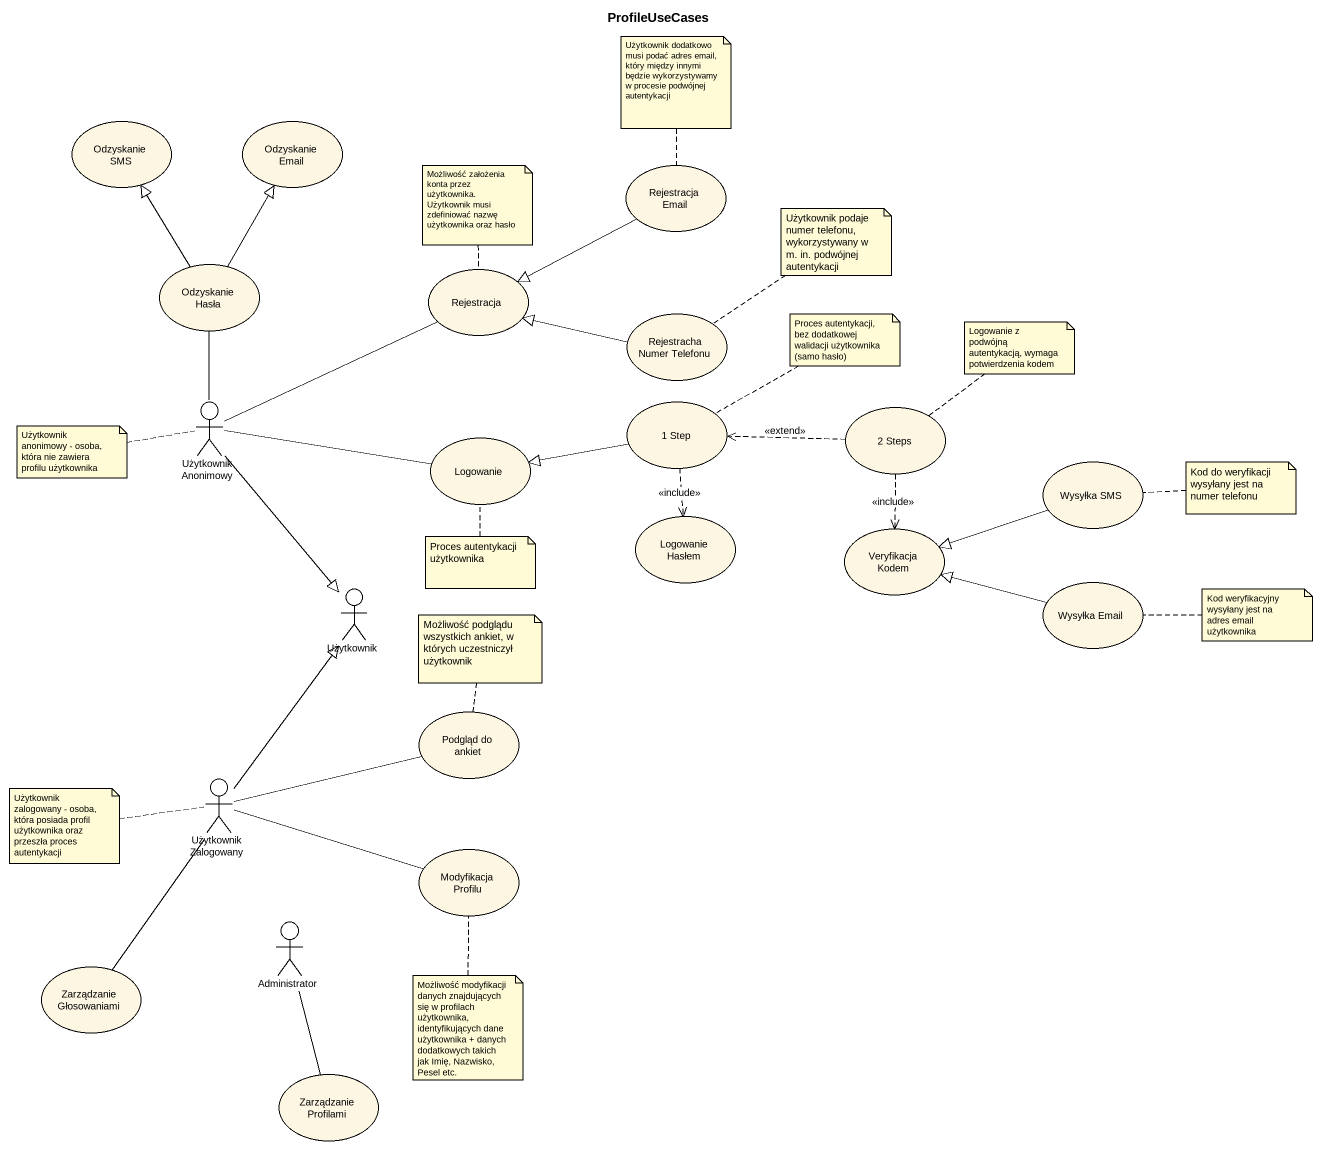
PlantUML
@startuml
title ProfileUseCases
usecase "Odzyskanie SMS" as Odzyskanie_SMS
usecase "Odzyskanie Email" as Odzyskanie_Email
usecase "Rejestracja Email" as Rejestracja_Email
usecase "Odzyskanie Hasła" as Odzyskanie_Hasła
usecase Rejestracja
usecase "Rejestracha Numer Telefonu" as Rejestracha_Numer_Telefonu
actor "Użytkownik Anonimowy" as Użytkownik_Anonimowy
usecase "1 Step" as u1_Step
usecase Logowanie
usecase "2 Steps" as u2_Steps
usecase "Wysyłka SMS" as Wysyłka_SMS
usecase "Logowanie Hasłem" as Logowanie_Hasłem
usecase "Veryfikacja Kodem" as Veryfikacja_Kodem
actor Użytkownik
usecase "Wysyłka Email" as Wysyłka_Email
usecase "Podgląd do ankiet" as Podgląd_do_ankiet
actor "Użytkownik Zalogowany" as Użytkownik_Zalogowany
usecase "Modyfikacja Profilu" as Modyfikacja_Profilu
actor Administrator
usecase "Zarządzanie Głosowaniami" as Zarządzanie_Głosowaniami
usecase "Zarządzanie Profilami" as Zarządzanie_Profilami
Rejestracja_Email -left-|> Rejestracja
Odzyskanie_Hasła -up-|> Odzyskanie_SMS
Odzyskanie_Hasła -up-|> Odzyskanie_Email
Rejestracha_Numer_Telefonu -left-|> Rejestracja
Użytkownik_Anonimowy -up- Odzyskanie_Hasła
Użytkownik_Anonimowy -right- Rejestracja
Użytkownik_Anonimowy -right- Logowanie
Użytkownik_Anonimowy --|> Użytkownik
u1_Step -left-|> Logowanie
u1_Step ..> Logowanie_Hasłem : <<include>>
u2_Steps .left.> u1_Step : <<extend>>
u2_Steps ..> Veryfikacja_Kodem : <<include>>
Wysyłka_SMS -left-|> Veryfikacja_Kodem
Wysyłka_Email -left-|> Veryfikacja_Kodem
Użytkownik_Zalogowany -up-|> Użytkownik
Użytkownik_Zalogowany -right- Podgląd_do_ankiet
Użytkownik_Zalogowany -right- Modyfikacja_Profilu
Użytkownik_Zalogowany -- Zarządzanie_Głosowaniami
Administrator -- Zarządzanie_Profilami
note top of Rejestracja_Email : Użytkownik dodatkowo musi podać adres email, który między innymi będzie wykorzystywamy w procesie podwójnej autentykacji
note top of Rejestracja
  Możliwość założenia konta przez użytkownika.
  Użytkownik musi zdefiniować nazwę użytkownika oraz hasło
end note
note top of Rejestracha_Numer_Telefonu : Użytkownik podaje numer telefonu, wykorzystywany w m. in. podwójnej autentykacji
note right of u1_Step : Proces autentykacji, bez dodatkowej walidacji użytkownika (samo hasło)
note top of u2_Steps : Logowanie z podwójną autentykacją, wymaga potwierdzenia kodem
note left of Użytkownik_Anonimowy : Użytkownik anonimowy - osoba, która nie zawiera profilu użytkownika
note right of Wysyłka_SMS : Kod do weryfikacji wysyłany jest na numer telefonu
note bottom of Logowanie : Proces autentykacji użytkownika
note top of Podgląd_do_ankiet : Możliwość podglądu wszystkich ankiet, w których uczestniczył użytkownik
note right of Wysyłka_Email : Kod weryfikacyjny wysyłany jest na adres email użytkownika
note left of Użytkownik_Zalogowany : Użytkownik zalogowany - osoba, która posiada profil użytkownika oraz przeszła proces autentykacji
note bottom of Modyfikacja_Profilu : Możliwość modyfikacji danych znajdujących się w profilach użytkownika, identyfikujących dane użytkownika + danych dodatkowych takich jak Imię, Nazwisko, Pesel etc.
@enduml
